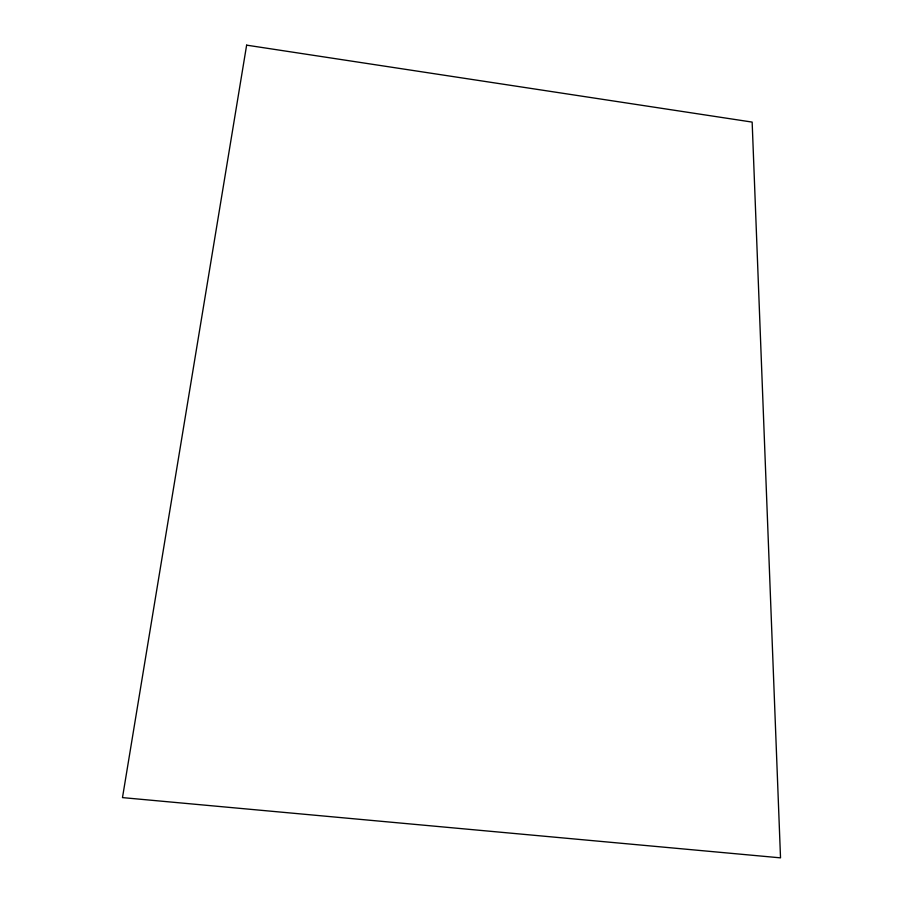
<?xml version="1.0" encoding="UTF-8"?>
<svg xmlns="http://www.w3.org/2000/svg" width="903" height="903" viewBox="0 0 903 903"><rect width="100%" height="100%" fill="white"/><g stroke="black" fill="none" stroke-linecap="round" stroke-linejoin="round"><path stroke-width="1.35" d="M246.632 45.15L122.481 797.609L780.519 857.85L752.154 122.097L246.632 45.15"/></g></svg>
